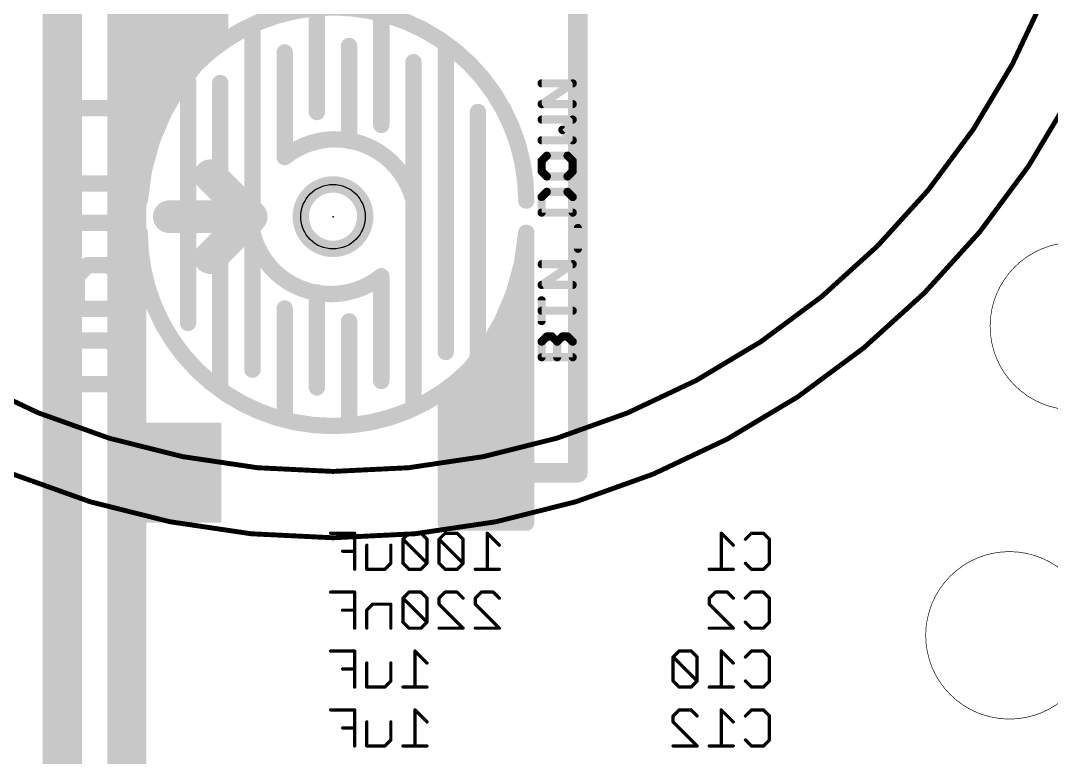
# Model space of a CAD drawing. Extents: x -7 to 74, y -4 to 123.
# Drawn here: x 7.35 to 23.35, y 20.51 to 31.94 of the extents above; entities that cross this region are included whole.
import ezdxf

# ---------------------------------------------------------------- set-up
doc = ezdxf.new("R2010")
doc.units = 0
for name, color, linetype in [('1', 14, 'CONTINUOUS'), ('16', 5, 'CONTINUOUS'), ('20', 178, 'CONTINUOUS'), ('22', 250, 'CONTINUOUS'), ('23', 178, 'CONTINUOUS'), ('25', 250, 'CONTINUOUS'), ('51', 214, 'CONTINUOUS')]:
    doc.layers.add(name, color=color, linetype=linetype)

# ---------------------------------------------------------------- blocks, each defined once
blk = doc.blocks.new('RECT')
blk.add_solid([(-0.5, -0.5), (0.5, -0.5), (-0.5, 0.5), (0.5, 0.5)])

msp = doc.modelspace()

# ---------------------------------------------------------------- linework, layer by layer
at = {"layer": '1'}
for points, const_width in [([(16, 24.925), (16, 51)], 0.3048), ([(9.2, 29.15), (9.2, 33.65)], 0.254), ([(9.406, 33.65), (9.406, 30.1194)], 0.254), ([(9.66, 33.65), (9.66, 30.6674)], 0.254), ([(9.914, 33.65), (9.914, 31.0611)], 0.254), ([(10.168, 33.65), (10.168, 31.3711)], 0.254), ([(10.422, 33.65), (10.422, 31.6223)], 0.254), ([(10.45, 33.65), (10.45, 31.65)], 0.254), ([(11.95, 30.525), (11.95, 32.05)], 0.254), ([(12.95, 30.325), (12.95, 31.95)], 0.254), ([(10.95, 31.775), (10.95, 28.65)], 0.254), ([(10.45, 31.65), (10.1104, 31.3141)], 0.254), ([(11.45, 29.825), (11.45, 31.45)], 0.254), ([(12.45, 30.075), (12.45, 31.55)], 0.254), ([(13.95, 31.475), (13.95, 26.8)], 0.254), ([(10.1104, 31.3141), (9.8175, 30.9367)], 0.254), ([(13.45, 31.3), (13.45, 29.15)], 0.254), ([(9.8175, 30.9367), (9.5764, 30.5243)], 0.254), ([(9.95, 31), (9.95, 27.25)], 0.254), ([(10.45, 30.975), (10.45, 26.3)], 0.254), ([(9.5764, 30.5243), (9.3911, 30.084)], 0.254), ([(14.45, 30.525), (14.45, 26.75)], 0.254), ([(9.3911, 30.084), (9.265, 29.6233)], 0.254), ([(9.265, 29.6233), (9.2, 29.15)], 0.254), ([(13.45, 29.15), (13.45, 26.025)], 0.254), ([(10.95, 28.65), (10.95, 26.525)], 0.254), ([(15.135, 28.1767), (15.2, 28.65)], 0.254), ([(15.2, 28.65), (15.2, 24.15)], 0.254), ([(15.0089, 27.716), (15.135, 28.1767)], 0.254), ([(12.95, 27.975), (12.95, 26.35)], 0.254), ([(11.95, 27.725), (11.95, 26.25)], 0.254), ([(14.8236, 27.2757), (15.0089, 27.716)], 0.254), ([(14.994, 27.6806), (14.994, 24.15)], 0.254), ([(11.45, 27.475), (11.45, 25.85)], 0.254), ([(12.45, 27.275), (12.45, 25.75)], 0.254), ([(14.5825, 26.8633), (14.8236, 27.2757)], 0.254), ([(14.74, 27.1326), (14.74, 24.15)], 0.254), ([(14.2896, 26.4859), (14.5825, 26.8633)], 0.254), ([(14.486, 26.7389), (14.486, 24.15)], 0.254), ([(13.95, 26.15), (14.2896, 26.4859)], 0.254), ([(14.232, 26.4289), (14.232, 24.15)], 0.254), ([(13.95, 24.15), (13.95, 26.15)], 0.254), ([(13.978, 26.1777), (13.978, 24.15)], 0.254), ([(14.565, 24.925), (16, 24.925)], 0.3048), ([(15.2, 24.15), (13.95, 24.15)], 0.254)]:
    msp.add_lwpolyline(points, dxfattribs=dict(at, const_width=const_width))
for points, const_width in [([(15.2, 29.15, 1), (9.2, 29.15)], 0.254), ([(13.0135, 31.95, 1), (12.8865, 31.95)], 0.127), ([(11.0135, 31.775, 1), (10.8865, 31.775)], 0.127), ([(10.3585, 31.6223, 1), (10.4855, 31.6223)], 0.127), ([(10.3865, 31.65, 1), (10.5135, 31.65)], 0.127), ([(10.4947, 31.6049, 1), (10.4053, 31.6951)], 0.127), ([(11.5135, 31.45, 1), (11.3865, 31.45)], 0.127), ([(12.5135, 31.55, 1), (12.3865, 31.55)], 0.127), ([(14.0135, 31.475, 1), (13.8865, 31.475)], 0.127), ([(10.0657, 31.3592, 1), (10.155, 31.2689)], 0.127), ([(10.1605, 31.2751, 1), (10.0602, 31.353)], 0.127), ([(10.1045, 31.3711, 1), (10.2315, 31.3711)], 0.127), ([(13.5135, 31.3, 1), (13.3865, 31.3)], 0.127), ([(9.8723, 30.9046, 1), (9.7627, 30.9688)], 0.127), ([(9.8505, 31.0611, 1), (9.9775, 31.0611)], 0.127), ([(10.0135, 31, 1), (9.8865, 31)], 0.127), ([(10.5135, 30.975, 1), (10.3865, 30.975)], 0.127), ([(9.7673, 30.9756, 1), (9.8676, 30.8978)], 0.127), ([(9.5965, 30.6674, 1), (9.7235, 30.6674)], 0.127), ([(9.5215, 30.5564, 1), (9.6312, 30.4923)], 0.127), ([(9.6349, 30.4997, 1), (9.5178, 30.5489)], 0.127), ([(11.8865, 30.525, 1), (12.0135, 30.525)], 0.127), ([(14.5135, 30.525, 1), (14.3865, 30.525)], 0.127), ([(12.8865, 30.325, 1), (13.0135, 30.325)], 0.127), ([(9.3326, 30.1086, 1), (9.4497, 30.0594)], 0.127), ([(9.4524, 30.0672, 1), (9.3299, 30.1008)], 0.127), ([(9.3425, 30.1194, 1), (9.4695, 30.1194)], 0.127), ([(13.45, 29.15, 0.5486), (11.45, 29.825)], 0.254), ([(12.3865, 30.075, 1), (12.5135, 30.075)], 0.127), ([(11.4102, 29.8745, 1), (11.4898, 29.7755)], 0.127), ([(11.3865, 29.825, 1), (11.5135, 29.825)], 0.127), ([(9.2037, 29.64, 1), (9.3262, 29.6065)], 0.127), ([(9.3279, 29.6146, 1), (9.202, 29.6319)], 0.127), ([(9.1371, 29.1586, 1), (9.2629, 29.1414)], 0.127), ([(9.1365, 29.15, 1), (9.2635, 29.15)], 0.127), ([(9.1365, 29.15, 1), (9.2635, 29.15)], 0.127), ([(13.5135, 29.15, 1), (13.3865, 29.15)], 0.127), ([(13.3865, 29.15, 1), (13.5135, 29.15)], 0.127), ([(13.3883, 29.1348, 1), (13.5117, 29.1652)], 0.127), ([(15.1365, 29.15, 1), (15.2635, 29.15)], 0.127), ([(9.2, 28.65, 1), (15.2, 28.65)], 0.254), ([(9.2635, 28.65, 1), (9.1365, 28.65)], 0.127), ([(11.0135, 28.65, 1), (10.8865, 28.65)], 0.127), ([(10.95, 28.65, 0.5486), (12.95, 27.975)], 0.254), ([(11.0117, 28.6652, 1), (10.8883, 28.6348)], 0.127), ([(10.8865, 28.65, 1), (11.0135, 28.65)], 0.127), ([(15.2635, 28.65, 1), (15.1365, 28.65)], 0.127), ([(15.2635, 28.65, 1), (15.1365, 28.65)], 0.127), ([(15.2629, 28.6414, 1), (15.1371, 28.6586)], 0.127), ([(15.0721, 28.1854, 1), (15.198, 28.1681)], 0.127), ([(15.1963, 28.16, 1), (15.0738, 28.1935)], 0.127), ([(13.0135, 27.975, 1), (12.8865, 27.975)], 0.127), ([(12.9898, 27.9255, 1), (12.9102, 28.0245)], 0.127), ([(12.0135, 27.725, 1), (11.8865, 27.725)], 0.127), ([(15.0674, 27.6914, 1), (14.9503, 27.7406)], 0.127), ([(15.0575, 27.6806, 1), (14.9305, 27.6806)], 0.127), ([(14.9476, 27.7328, 1), (15.0701, 27.6992)], 0.127), ([(11.5135, 27.475, 1), (11.3865, 27.475)], 0.127), ([(12.5135, 27.275, 1), (12.3865, 27.275)], 0.127), ([(14.7651, 27.3003, 1), (14.8822, 27.2511)], 0.127), ([(14.8785, 27.2436, 1), (14.7688, 27.3077)], 0.127), ([(9.8865, 27.25, 1), (10.0135, 27.25)], 0.127), ([(14.8035, 27.1326, 1), (14.6765, 27.1326)], 0.127), ([(14.5277, 26.8954, 1), (14.6373, 26.8312)], 0.127), ([(14.6327, 26.8244, 1), (14.5324, 26.9022)], 0.127), ([(13.8865, 26.8, 1), (14.0135, 26.8)], 0.127), ([(14.3865, 26.75, 1), (14.5135, 26.75)], 0.127), ([(14.5495, 26.7389, 1), (14.4225, 26.7389)], 0.127), ([(10.8865, 26.525, 1), (11.0135, 26.525)], 0.127), ([(14.2395, 26.5249, 1), (14.3398, 26.447)], 0.127), ([(14.3343, 26.4408, 1), (14.245, 26.5311)], 0.127), ([(12.8865, 26.35, 1), (13.0135, 26.35)], 0.127), ([(14.2955, 26.4289, 1), (14.1685, 26.4289)], 0.127), ([(10.3865, 26.3, 1), (10.5135, 26.3)], 0.127), ([(11.8865, 26.25, 1), (12.0135, 26.25)], 0.127), ([(14.0135, 26.15, 1), (13.8865, 26.15)], 0.127), ([(13.9053, 26.1951, 1), (13.9947, 26.1049)], 0.127), ([(14.0415, 26.1777, 1), (13.9145, 26.1777)], 0.127), ([(13.3865, 26.025, 1), (13.5135, 26.025)], 0.127), ([(11.3865, 25.85, 1), (11.5135, 25.85)], 0.127), ([(12.3865, 25.75, 1), (12.5135, 25.75)], 0.127), ([(14.565, 25.0012, 1), (14.565, 24.8488)], 0.1524), ([(15.9238, 24.925, 1), (16.0762, 24.925)], 0.1524), ([(16, 24.8488, 1), (16, 25.0012)], 0.1524), ([(13.95, 24.2135, 1), (13.95, 24.0865)], 0.127), ([(13.8865, 24.15, 1), (14.0135, 24.15)], 0.127), ([(13.9145, 24.15, 1), (14.0415, 24.15)], 0.127), ([(14.1685, 24.15, 1), (14.2955, 24.15)], 0.127), ([(14.4225, 24.15, 1), (14.5495, 24.15)], 0.127), ([(14.6765, 24.15, 1), (14.8035, 24.15)], 0.127), ([(14.9305, 24.15, 1), (15.0575, 24.15)], 0.127), ([(15.1365, 24.15, 1), (15.2635, 24.15)], 0.127), ([(15.2, 24.0865, 1), (15.2, 24.2135)], 0.127)]:
    msp.add_lwpolyline(points, format="xyb", dxfattribs=dict(at, const_width=const_width))
at = {"layer": '16', "const_width": 0.6096}
for points in [[(8, 8.405), (8, 71.05)], [(9, 16), (9, 69)]]:
    msp.add_lwpolyline(points, dxfattribs=at)
at = {"layer": '20'}
for points, const_width in [([(12.2, 28.4, 1), (12.2, 29.4, 1), (12.2, 28.4)], 0.254), ([(23.7, 25.9, 1), (23.7, 28.5, 1), (23.7, 25.9)], 0.01), ([(22.7, 21.1, 1), (22.7, 23.7, 1), (22.7, 21.1)], 0.01)]:
    msp.add_lwpolyline(points, format="xyb", dxfattribs=dict(at, const_width=const_width))
msp.add_circle((12.2, 28.9), 0.5, dxfattribs=at)
at = {"layer": '22'}
for points, const_width in [([(7.882, 30.5862), (7.882, 31.2641)], 0.254), ([(8.8989, 30.5862), (7.882, 30.5862)], 0.254), ([(7.882, 29.4168), (7.882, 30.0947)], 0.254), ([(10.295, 29.535), (10.93, 28.9)], 0.508), ([(8.8989, 29.4168), (7.882, 29.4168)], 0.254), ([(9.66, 28.9), (10.93, 28.9)], 0.508), ([(10.295, 28.265), (10.93, 28.9)], 0.508), ([(7.882, 28.6372), (7.882, 28.9762)], 0.254), ([(8.8989, 28.6372), (8.8989, 28.9762)], 0.254), ([(7.882, 28.8067), (8.8989, 28.8067)], 0.254), ([(8.221, 27.8068), (7.882, 28.1457)], 0.254), ([(8.3904, 28.1457), (8.221, 27.9762)], 0.254), ([(8.7294, 28.1457), (8.3904, 28.1457)], 0.254), ([(8.8989, 27.9762), (8.7294, 28.1457)], 0.254), ([(8.221, 27.9762), (8.221, 27.4678)], 0.254), ([(8.8989, 27.4678), (8.8989, 27.9762)], 0.254), ([(7.882, 27.4678), (8.8989, 27.4678)], 0.254), ([(7.882, 26.8068), (8.0515, 26.9763)], 0.254), ([(8.0515, 26.9763), (8.7294, 26.9763)], 0.254), ([(8.7294, 26.9763), (8.8989, 26.8068)], 0.254), ([(7.882, 26.2984), (7.882, 26.8068)], 0.254), ([(8.8989, 26.8068), (8.8989, 26.2984)], 0.254), ([(8.8989, 26.2984), (7.882, 26.2984)], 0.254), ([(12.5359, 23.9855), (12.1631, 23.9855)], 0.0508), ([(12.5359, 23.4262), (12.5359, 23.9855)], 0.0508), ([(13.3789, 23.9855), (13.2857, 23.8923)], 0.0508), ([(13.5653, 23.9855), (13.3789, 23.9855)], 0.0508), ([(13.6585, 23.8923), (13.5653, 23.9855)], 0.0508), ([(13.9402, 23.9855), (13.847, 23.8923)], 0.0508), ([(14.1266, 23.9855), (13.9402, 23.9855)], 0.0508), ([(14.2198, 23.8923), (14.1266, 23.9855)], 0.0508), ([(14.7812, 23.7991), (14.5947, 23.9855)], 0.0508), ([(14.5947, 23.9855), (14.5947, 23.4262)], 0.0508), ([(18.4133, 23.7991), (18.2269, 23.9855)], 0.0508), ([(18.2269, 23.9855), (18.2269, 23.4262)], 0.0508), ([(18.6017, 23.8923), (18.695, 23.9855)], 0.0508), ([(18.695, 23.9855), (18.8814, 23.9855)], 0.0508), ([(18.8814, 23.9855), (18.9746, 23.8923)], 0.0508), ([(13.2857, 23.8923), (13.2857, 23.5194)], 0.0508), ([(13.6585, 23.5194), (13.2857, 23.8923)], 0.0508), ([(13.6585, 23.5194), (13.6585, 23.8923)], 0.0508), ([(13.847, 23.8923), (13.847, 23.5194)], 0.0508), ([(14.2198, 23.5194), (13.847, 23.8923)], 0.0508), ([(14.2198, 23.5194), (14.2198, 23.8923)], 0.0508), ([(18.9746, 23.8923), (18.9746, 23.5194)], 0.0508), ([(12.5359, 23.7058), (12.3495, 23.7058)], 0.0508), ([(12.7244, 23.4262), (12.7244, 23.7991)], 0.0508), ([(13.0972, 23.7991), (13.0972, 23.5194)], 0.0508), ([(13.0972, 23.5194), (13.004, 23.4262)], 0.0508), ([(13.2857, 23.5194), (13.3789, 23.4262)], 0.0508), ([(13.5653, 23.4262), (13.6585, 23.5194)], 0.0508), ([(13.847, 23.5194), (13.9402, 23.4262)], 0.0508), ([(14.1266, 23.4262), (14.2198, 23.5194)], 0.0508), ([(18.695, 23.4262), (18.6017, 23.5194)], 0.0508), ([(18.9746, 23.5194), (18.8814, 23.4262)], 0.0508), ([(13.004, 23.4262), (12.7244, 23.4262)], 0.0508), ([(13.3789, 23.4262), (13.5653, 23.4262)], 0.0508), ([(13.9402, 23.4262), (14.1266, 23.4262)], 0.0508), ([(14.7812, 23.4262), (14.4083, 23.4262)], 0.0508), ([(18.4133, 23.4262), (18.0404, 23.4262)], 0.0508), ([(18.8814, 23.4262), (18.695, 23.4262)], 0.0508), ([(12.5359, 23.0711), (12.1631, 23.0711)], 0.0508), ([(12.5359, 22.5118), (12.5359, 23.0711)], 0.0508), ([(13.3789, 23.0711), (13.2857, 22.9779)], 0.0508), ([(13.5653, 23.0711), (13.3789, 23.0711)], 0.0508), ([(13.6585, 22.9779), (13.5653, 23.0711)], 0.0508), ([(13.847, 22.9779), (13.9402, 23.0711)], 0.0508), ([(13.9402, 23.0711), (14.1266, 23.0711)], 0.0508), ([(14.1266, 23.0711), (14.2198, 22.9779)], 0.0508), ([(14.4083, 22.9779), (14.5015, 23.0711)], 0.0508), ([(14.5015, 23.0711), (14.6879, 23.0711)], 0.0508), ([(14.6879, 23.0711), (14.7812, 22.9779)], 0.0508), ([(18.0404, 22.9779), (18.1337, 23.0711)], 0.0508), ([(18.1337, 23.0711), (18.3201, 23.0711)], 0.0508), ([(18.3201, 23.0711), (18.4133, 22.9779)], 0.0508), ([(18.6017, 22.9779), (18.695, 23.0711)], 0.0508), ([(18.695, 23.0711), (18.8814, 23.0711)], 0.0508), ([(18.8814, 23.0711), (18.9746, 22.9779)], 0.0508), ([(12.8176, 22.8847), (12.7244, 22.7914)], 0.0508), ([(13.0972, 22.8847), (12.8176, 22.8847)], 0.0508), ([(13.0972, 22.5118), (13.0972, 22.8847)], 0.0508), ([(13.2857, 22.9779), (13.2857, 22.605)], 0.0508), ([(13.6585, 22.605), (13.2857, 22.9779)], 0.0508), ([(13.6585, 22.605), (13.6585, 22.9779)], 0.0508), ([(13.847, 22.8847), (13.847, 22.9779)], 0.0508), ([(14.2198, 22.5118), (13.847, 22.8847)], 0.0508), ([(14.4083, 22.8847), (14.4083, 22.9779)], 0.0508), ([(14.7812, 22.5118), (14.4083, 22.8847)], 0.0508), ([(18.0404, 22.8847), (18.0404, 22.9779)], 0.0508), ([(18.4133, 22.5118), (18.0404, 22.8847)], 0.0508), ([(18.9746, 22.9779), (18.9746, 22.605)], 0.0508), ([(12.5359, 22.7914), (12.3495, 22.7914)], 0.0508), ([(12.7244, 22.7914), (12.7244, 22.5118)], 0.0508), ([(13.2857, 22.605), (13.3789, 22.5118)], 0.0508), ([(13.5653, 22.5118), (13.6585, 22.605)], 0.0508), ([(18.695, 22.5118), (18.6017, 22.605)], 0.0508), ([(18.9746, 22.605), (18.8814, 22.5118)], 0.0508), ([(13.3789, 22.5118), (13.5653, 22.5118)], 0.0508), ([(13.847, 22.5118), (14.2198, 22.5118)], 0.0508), ([(14.4083, 22.5118), (14.7812, 22.5118)], 0.0508), ([(18.0404, 22.5118), (18.4133, 22.5118)], 0.0508), ([(18.8814, 22.5118), (18.695, 22.5118)], 0.0508), ([(12.5359, 22.1567), (12.1631, 22.1567)], 0.0508), ([(12.5359, 21.5974), (12.5359, 22.1567)], 0.0508), ([(13.6585, 21.9703), (13.4721, 22.1567)], 0.0508), ([(13.4721, 22.1567), (13.4721, 21.5974)], 0.0508), ([(17.5723, 22.1567), (17.4791, 22.0635)], 0.0508), ([(17.4791, 22.0635), (17.4791, 21.6906)], 0.0508), ([(17.852, 21.6906), (17.4791, 22.0635)], 0.0508), ([(17.7588, 22.1567), (17.5723, 22.1567)], 0.0508), ([(17.852, 22.0635), (17.7588, 22.1567)], 0.0508), ([(17.852, 21.6906), (17.852, 22.0635)], 0.0508), ([(18.4133, 21.9703), (18.2269, 22.1567)], 0.0508), ([(18.2269, 22.1567), (18.2269, 21.5974)], 0.0508), ([(18.6017, 22.0635), (18.695, 22.1567)], 0.0508), ([(18.695, 22.1567), (18.8814, 22.1567)], 0.0508), ([(18.8814, 22.1567), (18.9746, 22.0635)], 0.0508), ([(18.9746, 22.0635), (18.9746, 21.6906)], 0.0508), ([(12.7244, 21.5974), (12.7244, 21.9703)], 0.0508), ([(13.0972, 21.9703), (13.0972, 21.6906)], 0.0508), ([(12.5359, 21.877), (12.3495, 21.877)], 0.0508), ([(13.004, 21.5974), (12.7244, 21.5974)], 0.0508), ([(13.0972, 21.6906), (13.004, 21.5974)], 0.0508), ([(13.6585, 21.5974), (13.2857, 21.5974)], 0.0508), ([(17.4791, 21.6906), (17.5723, 21.5974)], 0.0508), ([(17.5723, 21.5974), (17.7588, 21.5974)], 0.0508), ([(17.7588, 21.5974), (17.852, 21.6906)], 0.0508), ([(18.4133, 21.5974), (18.0404, 21.5974)], 0.0508), ([(18.695, 21.5974), (18.6017, 21.6906)], 0.0508), ([(18.8814, 21.5974), (18.695, 21.5974)], 0.0508), ([(18.9746, 21.6906), (18.8814, 21.5974)], 0.0508), ([(12.5359, 21.2423), (12.1631, 21.2423)], 0.0508), ([(12.5359, 20.683), (12.5359, 21.2423)], 0.0508), ([(13.6585, 21.0558), (13.4721, 21.2423)], 0.0508), ([(13.4721, 21.2423), (13.4721, 20.683)], 0.0508), ([(17.4791, 21.1491), (17.5723, 21.2423)], 0.0508), ([(17.4791, 21.0558), (17.4791, 21.1491)], 0.0508), ([(17.5723, 21.2423), (17.7588, 21.2423)], 0.0508), ([(17.7588, 21.2423), (17.852, 21.1491)], 0.0508), ([(18.4133, 21.0558), (18.2269, 21.2423)], 0.0508), ([(18.2269, 21.2423), (18.2269, 20.683)], 0.0508), ([(18.6017, 21.1491), (18.695, 21.2423)], 0.0508), ([(18.695, 21.2423), (18.8814, 21.2423)], 0.0508), ([(18.8814, 21.2423), (18.9746, 21.1491)], 0.0508), ([(18.9746, 21.1491), (18.9746, 20.7762)], 0.0508), ([(12.5359, 20.9626), (12.3495, 20.9626)], 0.0508), ([(12.7244, 20.683), (12.7244, 21.0558)], 0.0508), ([(13.0972, 21.0558), (13.0972, 20.7762)], 0.0508), ([(17.852, 20.683), (17.4791, 21.0558)], 0.0508), ([(13.0972, 20.7762), (13.004, 20.683)], 0.0508), ([(18.695, 20.683), (18.6017, 20.7762)], 0.0508), ([(18.9746, 20.7762), (18.8814, 20.683)], 0.0508), ([(13.004, 20.683), (12.7244, 20.683)], 0.0508), ([(13.6585, 20.683), (13.2857, 20.683)], 0.0508), ([(17.4791, 20.683), (17.852, 20.683)], 0.0508), ([(18.4133, 20.683), (18.0404, 20.683)], 0.0508), ([(18.8814, 20.683), (18.695, 20.683)], 0.0508)]:
    msp.add_lwpolyline(points, dxfattribs=dict(at, const_width=const_width))
for points, const_width in [([(7.9455, 31.2641, 1), (7.8185, 31.2641)], 0.127), ([(7.882, 30.6497, 1), (7.882, 30.5227)], 0.127), ([(7.8185, 30.5862, 1), (7.9455, 30.5862)], 0.127), ([(8.8989, 30.5227, 1), (8.8989, 30.6497)], 0.127), ([(7.9455, 30.0947, 1), (7.8185, 30.0947)], 0.127), ([(10.3848, 29.6248, 1), (10.2052, 29.4452)], 0.254), ([(7.882, 29.4803, 1), (7.882, 29.3533)], 0.127), ([(7.8185, 29.4168, 1), (7.9455, 29.4168)], 0.127), ([(8.8989, 29.3533, 1), (8.8989, 29.4803)], 0.127), ([(9.66, 29.027, 1), (9.66, 28.773)], 0.254), ([(11.0198, 28.8102, 1), (10.8402, 28.9898)], 0.254), ([(10.93, 28.773, 1), (10.93, 29.027)], 0.254), ([(7.9455, 28.9762, 1), (7.8185, 28.9762)], 0.127), ([(8.9624, 28.9762, 1), (8.8354, 28.9762)], 0.127), ([(10.8402, 28.8102, 1), (11.0198, 28.9898)], 0.254), ([(7.882, 28.8702, 1), (7.882, 28.7432)], 0.127), ([(8.8989, 28.7432, 1), (8.8989, 28.8702)], 0.127), ([(7.8185, 28.6372, 1), (7.9455, 28.6372)], 0.127), ([(8.8354, 28.6372, 1), (8.9624, 28.6372)], 0.127), ([(10.2052, 28.3548, 1), (10.3848, 28.1752)], 0.254), ([(7.9269, 28.1906, 1), (7.8371, 28.1008)], 0.127), ([(8.3904, 28.2092, 1), (8.3904, 28.0822)], 0.127), ([(8.4353, 28.1008, 1), (8.3455, 28.1906)], 0.127), ([(8.7743, 28.1906, 1), (8.6845, 28.1008)], 0.127), ([(8.7294, 28.0822, 1), (8.7294, 28.2092)], 0.127), ([(8.2845, 27.9762, 1), (8.1575, 27.9762)], 0.127), ([(8.1761, 28.0211, 1), (8.2659, 27.9313)], 0.127), ([(8.9624, 27.9762, 1), (8.8354, 27.9762)], 0.127), ([(8.854, 27.9313, 1), (8.9438, 28.0211)], 0.127), ([(8.1761, 27.7619, 1), (8.2659, 27.8517)], 0.127), ([(7.882, 27.5313, 1), (7.882, 27.4043)], 0.127), ([(8.1575, 27.4678, 1), (8.2845, 27.4678)], 0.127), ([(8.8354, 27.4678, 1), (8.9624, 27.4678)], 0.127), ([(8.8989, 27.4043, 1), (8.8989, 27.5313)], 0.127), ([(8.0515, 27.0398, 1), (8.0515, 26.9128)], 0.127), ([(8.0964, 26.9314, 1), (8.0066, 27.0212)], 0.127), ([(8.7743, 27.0212, 1), (8.6845, 26.9314)], 0.127), ([(8.7294, 26.9128, 1), (8.7294, 27.0398)], 0.127), ([(7.9455, 26.8068, 1), (7.8185, 26.8068)], 0.127), ([(7.8371, 26.8517, 1), (7.9269, 26.7619)], 0.127), ([(8.9624, 26.8068, 1), (8.8354, 26.8068)], 0.127), ([(8.854, 26.7619, 1), (8.9438, 26.8517)], 0.127), ([(7.882, 26.3619, 1), (7.882, 26.2349)], 0.127), ([(8.8989, 26.2349, 1), (8.8989, 26.3619)], 0.127), ([(7.8185, 26.2984, 1), (7.9455, 26.2984)], 0.127), ([(8.8354, 26.2984, 1), (8.9624, 26.2984)], 0.127), ([(12.1631, 23.9982, 1), (12.1631, 23.9728)], 0.0254), ([(12.5486, 23.9855, 1), (12.5232, 23.9855)], 0.0254), ([(12.5359, 23.9728, 1), (12.5359, 23.9982)], 0.0254), ([(13.3789, 23.9982, 1), (13.3789, 23.9728)], 0.0254), ([(13.3879, 23.9765, 1), (13.3699, 23.9945)], 0.0254), ([(13.5743, 23.9945, 1), (13.5563, 23.9765)], 0.0254), ([(13.5653, 23.9728, 1), (13.5653, 23.9982)], 0.0254), ([(13.9402, 23.9982, 1), (13.9402, 23.9728)], 0.0254), ([(13.9492, 23.9765, 1), (13.9312, 23.9945)], 0.0254), ([(14.1356, 23.9945, 1), (14.1177, 23.9765)], 0.0254), ([(14.1266, 23.9728, 1), (14.1266, 23.9982)], 0.0254), ([(14.6074, 23.9855, 1), (14.582, 23.9855)], 0.0254), ([(14.6037, 23.9945, 1), (14.5858, 23.9765)], 0.0254), ([(18.2358, 23.9945, 1), (18.2179, 23.9765)], 0.0254), ([(18.2396, 23.9855, 1), (18.2142, 23.9855)], 0.0254), ([(18.695, 23.9982, 1), (18.695, 23.9728)], 0.0254), ([(18.7039, 23.9765, 1), (18.686, 23.9945)], 0.0254), ([(18.8904, 23.9945, 1), (18.8724, 23.9765)], 0.0254), ([(18.8814, 23.9728, 1), (18.8814, 23.9982)], 0.0254), ([(13.2984, 23.8923, 1), (13.273, 23.8923)], 0.0254), ([(13.2947, 23.9012, 1), (13.2767, 23.8833)], 0.0254), ([(13.2767, 23.9012, 1), (13.2947, 23.8833)], 0.0254), ([(13.6712, 23.8923, 1), (13.6458, 23.8923)], 0.0254), ([(13.6496, 23.8833, 1), (13.6675, 23.9012)], 0.0254), ([(13.8597, 23.8923, 1), (13.8343, 23.8923)], 0.0254), ([(13.856, 23.9012, 1), (13.838, 23.8833)], 0.0254), ([(13.838, 23.9012, 1), (13.856, 23.8833)], 0.0254), ([(14.2325, 23.8923, 1), (14.2071, 23.8923)], 0.0254), ([(14.2109, 23.8833, 1), (14.2288, 23.9012)], 0.0254), ([(18.5928, 23.9012, 1), (18.6107, 23.8833)], 0.0254), ([(18.9873, 23.8923, 1), (18.9619, 23.8923)], 0.0254), ([(18.9656, 23.8833, 1), (18.9836, 23.9012)], 0.0254), ([(12.3495, 23.7185, 1), (12.3495, 23.6931)], 0.0254), ([(12.5359, 23.6931, 1), (12.5359, 23.7185)], 0.0254), ([(12.7371, 23.7991, 1), (12.7117, 23.7991)], 0.0254), ([(13.1099, 23.7991, 1), (13.0845, 23.7991)], 0.0254), ([(14.7722, 23.7901, 1), (14.7901, 23.808)], 0.0254), ([(18.4043, 23.7901, 1), (18.4223, 23.808)], 0.0254), ([(13.0845, 23.5194, 1), (13.1099, 23.5194)], 0.0254), ([(13.1062, 23.5104, 1), (13.0882, 23.5284)], 0.0254), ([(13.2947, 23.5284, 1), (13.2767, 23.5104)], 0.0254), ([(13.273, 23.5194, 1), (13.2984, 23.5194)], 0.0254), ([(13.6458, 23.5194, 1), (13.6712, 23.5194)], 0.0254), ([(13.6675, 23.5104, 1), (13.6496, 23.5284)], 0.0254), ([(13.6496, 23.5104, 1), (13.6675, 23.5284)], 0.0254), ([(13.856, 23.5284, 1), (13.838, 23.5104)], 0.0254), ([(13.8343, 23.5194, 1), (13.8597, 23.5194)], 0.0254), ([(14.2071, 23.5194, 1), (14.2325, 23.5194)], 0.0254), ([(14.2288, 23.5104, 1), (14.2109, 23.5284)], 0.0254), ([(14.2109, 23.5104, 1), (14.2288, 23.5284)], 0.0254), ([(18.6107, 23.5284, 1), (18.5928, 23.5104)], 0.0254), ([(18.9619, 23.5194, 1), (18.9873, 23.5194)], 0.0254), ([(18.9836, 23.5104, 1), (18.9656, 23.5284)], 0.0254), ([(12.5232, 23.4262, 1), (12.5486, 23.4262)], 0.0254), ([(12.7244, 23.4389, 1), (12.7244, 23.4135)], 0.0254), ([(12.7117, 23.4262, 1), (12.7371, 23.4262)], 0.0254), ([(12.995, 23.4352, 1), (13.013, 23.4172)], 0.0254), ([(13.004, 23.4135, 1), (13.004, 23.4389)], 0.0254), ([(13.3789, 23.4389, 1), (13.3789, 23.4135)], 0.0254), ([(13.3699, 23.4172, 1), (13.3879, 23.4352)], 0.0254), ([(13.5563, 23.4352, 1), (13.5743, 23.4172)], 0.0254), ([(13.5653, 23.4135, 1), (13.5653, 23.4389)], 0.0254), ([(13.9402, 23.4389, 1), (13.9402, 23.4135)], 0.0254), ([(13.9312, 23.4172, 1), (13.9492, 23.4352)], 0.0254), ([(14.1177, 23.4352, 1), (14.1356, 23.4172)], 0.0254), ([(14.1266, 23.4135, 1), (14.1266, 23.4389)], 0.0254), ([(14.4083, 23.4389, 1), (14.4083, 23.4135)], 0.0254), ([(14.582, 23.4262, 1), (14.6074, 23.4262)], 0.0254), ([(14.7812, 23.4135, 1), (14.7812, 23.4389)], 0.0254), ([(18.0404, 23.4389, 1), (18.0404, 23.4135)], 0.0254), ([(18.2142, 23.4262, 1), (18.2396, 23.4262)], 0.0254), ([(18.4133, 23.4135, 1), (18.4133, 23.4389)], 0.0254), ([(18.695, 23.4389, 1), (18.695, 23.4135)], 0.0254), ([(18.686, 23.4172, 1), (18.7039, 23.4352)], 0.0254), ([(18.8724, 23.4352, 1), (18.8904, 23.4172)], 0.0254), ([(18.8814, 23.4135, 1), (18.8814, 23.4389)], 0.0254), ([(12.1631, 23.0838, 1), (12.1631, 23.0584)], 0.0254), ([(12.5486, 23.0711, 1), (12.5232, 23.0711)], 0.0254), ([(12.5359, 23.0584, 1), (12.5359, 23.0838)], 0.0254), ([(13.3789, 23.0838, 1), (13.3789, 23.0584)], 0.0254), ([(13.3879, 23.0621, 1), (13.3699, 23.0801)], 0.0254), ([(13.5743, 23.0801, 1), (13.5563, 23.0621)], 0.0254), ([(13.5653, 23.0584, 1), (13.5653, 23.0838)], 0.0254), ([(13.9402, 23.0838, 1), (13.9402, 23.0584)], 0.0254), ([(13.9492, 23.0621, 1), (13.9312, 23.0801)], 0.0254), ([(14.1356, 23.0801, 1), (14.1177, 23.0621)], 0.0254), ([(14.1266, 23.0584, 1), (14.1266, 23.0838)], 0.0254), ([(14.5015, 23.0838, 1), (14.5015, 23.0584)], 0.0254), ([(14.5105, 23.0621, 1), (14.4925, 23.0801)], 0.0254), ([(14.6969, 23.0801, 1), (14.679, 23.0621)], 0.0254), ([(14.6879, 23.0584, 1), (14.6879, 23.0838)], 0.0254), ([(18.1337, 23.0838, 1), (18.1337, 23.0584)], 0.0254), ([(18.1426, 23.0621, 1), (18.1247, 23.0801)], 0.0254), ([(18.3291, 23.0801, 1), (18.3111, 23.0621)], 0.0254), ([(18.3201, 23.0584, 1), (18.3201, 23.0838)], 0.0254), ([(18.695, 23.0838, 1), (18.695, 23.0584)], 0.0254), ([(18.7039, 23.0621, 1), (18.686, 23.0801)], 0.0254), ([(18.8904, 23.0801, 1), (18.8724, 23.0621)], 0.0254), ([(18.8814, 23.0584, 1), (18.8814, 23.0838)], 0.0254), ([(12.8176, 22.8973, 1), (12.8176, 22.872)], 0.0254), ([(12.8266, 22.8757, 1), (12.8086, 22.8936)], 0.0254), ([(13.1099, 22.8847, 1), (13.0845, 22.8847)], 0.0254), ([(13.0972, 22.872, 1), (13.0972, 22.8973)], 0.0254), ([(13.2984, 22.9779, 1), (13.273, 22.9779)], 0.0254), ([(13.2947, 22.9868, 1), (13.2767, 22.9689)], 0.0254), ([(13.2767, 22.9868, 1), (13.2947, 22.9689)], 0.0254), ([(13.6712, 22.9779, 1), (13.6458, 22.9779)], 0.0254), ([(13.6496, 22.9689, 1), (13.6675, 22.9868)], 0.0254), ([(13.8597, 22.9779, 1), (13.8343, 22.9779)], 0.0254), ([(13.838, 22.9868, 1), (13.856, 22.9689)], 0.0254), ([(13.856, 22.8936, 1), (13.838, 22.8757)], 0.0254), ([(13.8343, 22.8847, 1), (13.8597, 22.8847)], 0.0254), ([(14.2109, 22.9689, 1), (14.2288, 22.9868)], 0.0254), ([(14.421, 22.9779, 1), (14.3956, 22.9779)], 0.0254), ([(14.3993, 22.9868, 1), (14.4173, 22.9689)], 0.0254), ([(14.4173, 22.8936, 1), (14.3993, 22.8757)], 0.0254), ([(14.3956, 22.8847, 1), (14.421, 22.8847)], 0.0254), ([(14.7722, 22.9689, 1), (14.7901, 22.9868)], 0.0254), ([(18.0531, 22.9779, 1), (18.0277, 22.9779)], 0.0254), ([(18.0277, 22.8847, 1), (18.0531, 22.8847)], 0.0254), ([(18.0315, 22.9868, 1), (18.0494, 22.9689)], 0.0254), ([(18.0494, 22.8936, 1), (18.0315, 22.8757)], 0.0254), ([(18.4043, 22.9689, 1), (18.4223, 22.9868)], 0.0254), ([(18.5928, 22.9868, 1), (18.6107, 22.9689)], 0.0254), ([(18.9873, 22.9779, 1), (18.9619, 22.9779)], 0.0254), ([(18.9656, 22.9689, 1), (18.9836, 22.9868)], 0.0254), ([(12.3495, 22.8041, 1), (12.3495, 22.7787)], 0.0254), ([(12.5359, 22.7787, 1), (12.5359, 22.8041)], 0.0254), ([(12.7371, 22.7914, 1), (12.7117, 22.7914)], 0.0254), ([(12.7154, 22.8004, 1), (12.7334, 22.7825)], 0.0254), ([(13.2947, 22.614, 1), (13.2767, 22.596)], 0.0254), ([(13.273, 22.605, 1), (13.2984, 22.605)], 0.0254), ([(13.6458, 22.605, 1), (13.6712, 22.605)], 0.0254), ([(13.6675, 22.596, 1), (13.6496, 22.614)], 0.0254), ([(13.6496, 22.596, 1), (13.6675, 22.614)], 0.0254), ([(18.6107, 22.614, 1), (18.5928, 22.596)], 0.0254), ([(18.9619, 22.605, 1), (18.9873, 22.605)], 0.0254), ([(18.9836, 22.596, 1), (18.9656, 22.614)], 0.0254), ([(12.5232, 22.5118, 1), (12.5486, 22.5118)], 0.0254), ([(12.7117, 22.5118, 1), (12.7371, 22.5118)], 0.0254), ([(13.0845, 22.5118, 1), (13.1099, 22.5118)], 0.0254), ([(13.3789, 22.5245, 1), (13.3789, 22.4991)], 0.0254), ([(13.3699, 22.5028, 1), (13.3879, 22.5208)], 0.0254), ([(13.5563, 22.5208, 1), (13.5743, 22.5028)], 0.0254), ([(13.5653, 22.4991, 1), (13.5653, 22.5245)], 0.0254), ([(13.847, 22.5245, 1), (13.847, 22.4991)], 0.0254), ([(14.2109, 22.5028, 1), (14.2288, 22.5208)], 0.0254), ([(14.2198, 22.4991, 1), (14.2198, 22.5245)], 0.0254), ([(14.4083, 22.5245, 1), (14.4083, 22.4991)], 0.0254), ([(14.7722, 22.5028, 1), (14.7901, 22.5208)], 0.0254), ([(14.7812, 22.4991, 1), (14.7812, 22.5245)], 0.0254), ([(18.0404, 22.5245, 1), (18.0404, 22.4991)], 0.0254), ([(18.4043, 22.5028, 1), (18.4223, 22.5208)], 0.0254), ([(18.4133, 22.4991, 1), (18.4133, 22.5245)], 0.0254), ([(18.695, 22.5245, 1), (18.695, 22.4991)], 0.0254), ([(18.686, 22.5028, 1), (18.7039, 22.5208)], 0.0254), ([(18.8724, 22.5208, 1), (18.8904, 22.5028)], 0.0254), ([(18.8814, 22.4991, 1), (18.8814, 22.5245)], 0.0254), ([(12.1631, 22.1694, 1), (12.1631, 22.144)], 0.0254), ([(12.5486, 22.1567, 1), (12.5232, 22.1567)], 0.0254), ([(12.5359, 22.144, 1), (12.5359, 22.1694)], 0.0254), ([(13.4811, 22.1657, 1), (13.4631, 22.1477)], 0.0254), ([(13.4848, 22.1567, 1), (13.4594, 22.1567)], 0.0254), ([(17.4918, 22.0635, 1), (17.4664, 22.0635)], 0.0254), ([(17.4881, 22.0724, 1), (17.4702, 22.0545)], 0.0254), ([(17.4702, 22.0724, 1), (17.4881, 22.0545)], 0.0254), ([(17.5723, 22.1694, 1), (17.5723, 22.144)], 0.0254), ([(17.5813, 22.1477, 1), (17.5634, 22.1657)], 0.0254), ([(17.7677, 22.1657, 1), (17.7498, 22.1477)], 0.0254), ([(17.7588, 22.144, 1), (17.7588, 22.1694)], 0.0254), ([(17.8647, 22.0635, 1), (17.8393, 22.0635)], 0.0254), ([(17.843, 22.0545, 1), (17.861, 22.0724)], 0.0254), ([(18.2358, 22.1657, 1), (18.2179, 22.1477)], 0.0254), ([(18.2396, 22.1567, 1), (18.2142, 22.1567)], 0.0254), ([(18.5928, 22.0724, 1), (18.6107, 22.0545)], 0.0254), ([(18.695, 22.1694, 1), (18.695, 22.144)], 0.0254), ([(18.7039, 22.1477, 1), (18.686, 22.1657)], 0.0254), ([(18.8904, 22.1657, 1), (18.8724, 22.1477)], 0.0254), ([(18.8814, 22.144, 1), (18.8814, 22.1694)], 0.0254), ([(18.9873, 22.0635, 1), (18.9619, 22.0635)], 0.0254), ([(18.9656, 22.0545, 1), (18.9836, 22.0724)], 0.0254), ([(12.7371, 21.9703, 1), (12.7117, 21.9703)], 0.0254), ([(13.1099, 21.9703, 1), (13.0845, 21.9703)], 0.0254), ([(13.6496, 21.9613, 1), (13.6675, 21.9792)], 0.0254), ([(18.4043, 21.9613, 1), (18.4223, 21.9792)], 0.0254), ([(12.3495, 21.8897, 1), (12.3495, 21.8643)], 0.0254), ([(12.5359, 21.8643, 1), (12.5359, 21.8897)], 0.0254), ([(12.5232, 21.5974, 1), (12.5486, 21.5974)], 0.0254), ([(12.7244, 21.6101, 1), (12.7244, 21.5847)], 0.0254), ([(12.7117, 21.5974, 1), (12.7371, 21.5974)], 0.0254), ([(12.995, 21.6064, 1), (13.013, 21.5884)], 0.0254), ([(13.004, 21.5847, 1), (13.004, 21.6101)], 0.0254), ([(13.0845, 21.6906, 1), (13.1099, 21.6906)], 0.0254), ([(13.1062, 21.6816, 1), (13.0882, 21.6996)], 0.0254), ([(13.2857, 21.6101, 1), (13.2857, 21.5847)], 0.0254), ([(13.4594, 21.5974, 1), (13.4848, 21.5974)], 0.0254), ([(13.6585, 21.5847, 1), (13.6585, 21.6101)], 0.0254), ([(17.4664, 21.6906, 1), (17.4918, 21.6906)], 0.0254), ([(17.4881, 21.6996, 1), (17.4702, 21.6816)], 0.0254), ([(17.5723, 21.6101, 1), (17.5723, 21.5847)], 0.0254), ([(17.5634, 21.5884, 1), (17.5813, 21.6064)], 0.0254), ([(17.7498, 21.6064, 1), (17.7677, 21.5884)], 0.0254), ([(17.7588, 21.5847, 1), (17.7588, 21.6101)], 0.0254), ([(17.8393, 21.6906, 1), (17.8647, 21.6906)], 0.0254), ([(17.861, 21.6816, 1), (17.843, 21.6996)], 0.0254), ([(17.843, 21.6816, 1), (17.861, 21.6996)], 0.0254), ([(18.0404, 21.6101, 1), (18.0404, 21.5847)], 0.0254), ([(18.2142, 21.5974, 1), (18.2396, 21.5974)], 0.0254), ([(18.4133, 21.5847, 1), (18.4133, 21.6101)], 0.0254), ([(18.6107, 21.6996, 1), (18.5928, 21.6816)], 0.0254), ([(18.695, 21.6101, 1), (18.695, 21.5847)], 0.0254), ([(18.686, 21.5884, 1), (18.7039, 21.6064)], 0.0254), ([(18.8724, 21.6064, 1), (18.8904, 21.5884)], 0.0254), ([(18.8814, 21.5847, 1), (18.8814, 21.6101)], 0.0254), ([(18.9619, 21.6906, 1), (18.9873, 21.6906)], 0.0254), ([(18.9836, 21.6816, 1), (18.9656, 21.6996)], 0.0254), ([(12.1631, 21.255, 1), (12.1631, 21.2296)], 0.0254), ([(12.5486, 21.2423, 1), (12.5232, 21.2423)], 0.0254), ([(12.5359, 21.2296, 1), (12.5359, 21.255)], 0.0254), ([(13.4811, 21.2513, 1), (13.4631, 21.2333)], 0.0254), ([(13.4848, 21.2423, 1), (13.4594, 21.2423)], 0.0254), ([(17.4918, 21.1491, 1), (17.4664, 21.1491)], 0.0254), ([(17.4702, 21.158, 1), (17.4881, 21.1401)], 0.0254), ([(17.5723, 21.255, 1), (17.5723, 21.2296)], 0.0254), ([(17.5813, 21.2333, 1), (17.5634, 21.2513)], 0.0254), ([(17.7677, 21.2513, 1), (17.7498, 21.2333)], 0.0254), ([(17.7588, 21.2296, 1), (17.7588, 21.255)], 0.0254), ([(17.843, 21.1401, 1), (17.861, 21.158)], 0.0254), ([(18.2358, 21.2513, 1), (18.2179, 21.2333)], 0.0254), ([(18.2396, 21.2423, 1), (18.2142, 21.2423)], 0.0254), ([(18.5928, 21.158, 1), (18.6107, 21.1401)], 0.0254), ([(18.695, 21.255, 1), (18.695, 21.2296)], 0.0254), ([(18.7039, 21.2333, 1), (18.686, 21.2513)], 0.0254), ([(18.8904, 21.2513, 1), (18.8724, 21.2333)], 0.0254), ([(18.8814, 21.2296, 1), (18.8814, 21.255)], 0.0254), ([(18.9873, 21.1491, 1), (18.9619, 21.1491)], 0.0254), ([(18.9656, 21.1401, 1), (18.9836, 21.158)], 0.0254), ([(12.3495, 20.9753, 1), (12.3495, 20.9499)], 0.0254), ([(12.5359, 20.9499, 1), (12.5359, 20.9753)], 0.0254), ([(12.7371, 21.0558, 1), (12.7117, 21.0558)], 0.0254), ([(13.1099, 21.0558, 1), (13.0845, 21.0558)], 0.0254), ([(13.6496, 21.0469, 1), (13.6675, 21.0648)], 0.0254), ([(17.4664, 21.0558, 1), (17.4918, 21.0558)], 0.0254), ([(17.4881, 21.0648, 1), (17.4702, 21.0469)], 0.0254), ([(18.4043, 21.0469, 1), (18.4223, 21.0648)], 0.0254), ([(13.1062, 20.7672, 1), (13.0882, 20.7852)], 0.0254), ([(18.6107, 20.7852, 1), (18.5928, 20.7672)], 0.0254), ([(18.9836, 20.7672, 1), (18.9656, 20.7852)], 0.0254), ([(12.5232, 20.683, 1), (12.5486, 20.683)], 0.0254), ([(12.7244, 20.6957, 1), (12.7244, 20.6703)], 0.0254), ([(12.7117, 20.683, 1), (12.7371, 20.683)], 0.0254), ([(12.995, 20.692, 1), (13.013, 20.674)], 0.0254), ([(13.004, 20.6703, 1), (13.004, 20.6957)], 0.0254), ([(13.0845, 20.7762, 1), (13.1099, 20.7762)], 0.0254), ([(13.2857, 20.6957, 1), (13.2857, 20.6703)], 0.0254), ([(13.4594, 20.683, 1), (13.4848, 20.683)], 0.0254), ([(13.6585, 20.6703, 1), (13.6585, 20.6957)], 0.0254), ([(17.4791, 20.6957, 1), (17.4791, 20.6703)], 0.0254), ([(17.843, 20.674, 1), (17.861, 20.692)], 0.0254), ([(17.852, 20.6703, 1), (17.852, 20.6957)], 0.0254), ([(18.0404, 20.6957, 1), (18.0404, 20.6703)], 0.0254), ([(18.2142, 20.683, 1), (18.2396, 20.683)], 0.0254), ([(18.4133, 20.6703, 1), (18.4133, 20.6957)], 0.0254), ([(18.695, 20.6957, 1), (18.695, 20.6703)], 0.0254), ([(18.686, 20.674, 1), (18.7039, 20.692)], 0.0254), ([(18.8724, 20.692, 1), (18.8904, 20.674)], 0.0254), ([(18.8814, 20.6703, 1), (18.8814, 20.6957)], 0.0254), ([(18.9619, 20.7762, 1), (18.9873, 20.7762)], 0.0254)]:
    msp.add_lwpolyline(points, format="xyb", dxfattribs=dict(at, const_width=const_width))
at = {"layer": '23'}
msp.add_point((12.2, 28.9), dxfattribs=at)
at = {"layer": '25', "const_width": 0.0635}
for points in [[(15.4381, 31.0012, 1), (15.4381, 30.9377)], [(15.9387, 30.943, 1), (15.9035, 30.9958)], [(15.9211, 30.9377, 1), (15.9211, 31.0012)], [(15.4381, 30.6792, 1), (15.4381, 30.6157)], [(15.4205, 30.6738, 1), (15.4557, 30.621)], [(15.9211, 30.6157, 1), (15.9211, 30.6792)], [(15.4381, 30.4399, 1), (15.4381, 30.3764)], [(15.9436, 30.3857, 1), (15.8986, 30.4306)], [(15.9211, 30.3764, 1), (15.9211, 30.4399)], [(15.7825, 30.2696, 1), (15.7376, 30.2247)], [(15.7376, 30.2696, 1), (15.7825, 30.2247)], [(15.4381, 30.1179, 1), (15.4381, 30.0544)], [(15.8986, 30.0637, 1), (15.9436, 30.1086)], [(15.9211, 30.0544, 1), (15.9211, 30.1179)], [(15.4698, 29.7663, 1), (15.4063, 29.7663)], [(15.4156, 29.7888, 1), (15.4605, 29.7439)], [(15.5186, 29.8786, 1), (15.5186, 29.8151)], [(15.541, 29.8244, 1), (15.4961, 29.8693)], [(15.8631, 29.8693, 1), (15.8181, 29.8244)], [(15.8406, 29.8151, 1), (15.8406, 29.8786)], [(15.9529, 29.7663, 1), (15.8894, 29.7663)], [(15.8986, 29.7439, 1), (15.9436, 29.7888)], [(15.4605, 29.6278, 1), (15.4156, 29.5828)], [(15.4063, 29.6053, 1), (15.4698, 29.6053)], [(15.8894, 29.6053, 1), (15.9529, 29.6053)], [(15.9436, 29.5828, 1), (15.8986, 29.6278)], [(15.5186, 29.5566, 1), (15.5186, 29.4931)], [(15.4961, 29.5023, 1), (15.541, 29.5473)], [(15.8181, 29.5473, 1), (15.8631, 29.5023)], [(15.8406, 29.4931, 1), (15.8406, 29.5566)], [(15.5186, 29.3172, 1), (15.5186, 29.2537)], [(15.541, 29.263, 1), (15.4961, 29.3079)], [(15.8631, 29.3079, 1), (15.8181, 29.263)], [(15.8406, 29.2537, 1), (15.8406, 29.3172)], [(15.4698, 29.205, 1), (15.4063, 29.205)], [(15.4156, 29.2274, 1), (15.4605, 29.1825)], [(15.9529, 29.205, 1), (15.8894, 29.205)], [(15.8986, 29.1825, 1), (15.9436, 29.2274)], [(15.4381, 28.9952, 1), (15.4381, 28.9317)], [(15.4063, 28.9635, 1), (15.4698, 28.9635)], [(15.8894, 28.9635, 1), (15.9529, 28.9635)], [(15.9211, 28.9317, 1), (15.9211, 28.9952)], [(16.0333, 28.7242, 1), (15.9698, 28.7242)], [(15.9698, 28.4022, 1), (16.0333, 28.4022)], [(15.4381, 28.1946, 1), (15.4381, 28.1311)], [(15.9387, 28.1365, 1), (15.9035, 28.1893)], [(15.9211, 28.1311, 1), (15.9211, 28.1946)], [(15.4381, 27.8726, 1), (15.4381, 27.8091)], [(15.4205, 27.8673, 1), (15.4557, 27.8145)], [(15.9211, 27.8091, 1), (15.9211, 27.8726)], [(15.4698, 27.6016, 1), (15.4063, 27.6016)], [(15.4381, 27.4723, 1), (15.4381, 27.4088)], [(15.9211, 27.4088, 1), (15.9211, 27.4723)], [(15.4063, 27.2796, 1), (15.4698, 27.2796)], [(15.5186, 27.072, 1), (15.5186, 27.0085)], [(15.541, 27.0178, 1), (15.4961, 27.0627)], [(15.6215, 27.0627, 1), (15.5766, 27.0178)], [(15.5991, 27.0085, 1), (15.5991, 27.072)], [(15.7601, 27.072, 1), (15.7601, 27.0085)], [(15.7825, 27.0178, 1), (15.7376, 27.0627)], [(15.8631, 27.0627, 1), (15.8181, 27.0178)], [(15.8406, 27.0085, 1), (15.8406, 27.072)], [(15.4698, 26.9598, 1), (15.4063, 26.9598)], [(15.4156, 26.9822, 1), (15.4605, 26.9373)], [(15.7113, 26.9598, 1), (15.6478, 26.9598)], [(15.6571, 26.9822, 1), (15.702, 26.9373)], [(15.6571, 26.9373, 1), (15.702, 26.9822)], [(15.9529, 26.9598, 1), (15.8894, 26.9598)], [(15.8986, 26.9373, 1), (15.9436, 26.9822)], [(15.4381, 26.75, 1), (15.4381, 26.6865)], [(15.4063, 26.7183, 1), (15.4698, 26.7183)], [(15.6478, 26.7183, 1), (15.7113, 26.7183)], [(15.8894, 26.7183, 1), (15.9529, 26.7183)], [(15.9211, 26.6865, 1), (15.9211, 26.75)]]:
    msp.add_lwpolyline(points, format="xyb", dxfattribs=at)
at = {"layer": '25', "const_width": 0.127}
for points in [[(15.4381, 30.6474), (15.9211, 30.9694)], [(15.9211, 30.9694), (15.4381, 30.9694)], [(15.9211, 30.6474), (15.4381, 30.6474)], [(15.9211, 30.4081), (15.4381, 30.4081)], [(15.7601, 30.2471), (15.9211, 30.4081)], [(15.9211, 30.0861), (15.7601, 30.2471)], [(15.4381, 30.0861), (15.9211, 30.0861)], [(15.5186, 29.8468), (15.4381, 29.7663)], [(15.4381, 29.7663), (15.4381, 29.6053)], [(15.8406, 29.8468), (15.5186, 29.8468)], [(15.9211, 29.7663), (15.8406, 29.8468)], [(15.9211, 29.6053), (15.9211, 29.7663)], [(15.4381, 29.6053), (15.5186, 29.5248)], [(15.8406, 29.5248), (15.9211, 29.6053)], [(15.5186, 29.5248), (15.8406, 29.5248)], [(15.5186, 29.2855), (15.4381, 29.205)], [(15.8406, 29.2855), (15.5186, 29.2855)], [(15.9211, 29.205), (15.8406, 29.2855)], [(15.4381, 29.205), (15.4381, 28.9635)], [(15.9211, 28.9635), (15.9211, 29.205)], [(15.4381, 28.9635), (15.9211, 28.9635)], [(16.0016, 28.4022), (16.0016, 28.7242)], [(15.4381, 27.8409), (15.9211, 28.1629)], [(15.9211, 28.1629), (15.4381, 28.1629)], [(15.9211, 27.8409), (15.4381, 27.8409)], [(15.4381, 27.2796), (15.4381, 27.6016)], [(15.9211, 27.4406), (15.4381, 27.4406)], [(15.4381, 26.9598), (15.5186, 27.0403)], [(15.5186, 27.0403), (15.5991, 27.0403)], [(15.5991, 27.0403), (15.6796, 26.9598)], [(15.6796, 26.9598), (15.7601, 27.0403)], [(15.7601, 27.0403), (15.8406, 27.0403)], [(15.8406, 27.0403), (15.9211, 26.9598)], [(15.4381, 26.7183), (15.4381, 26.9598)], [(15.6796, 26.7183), (15.6796, 26.9598)], [(15.9211, 26.9598), (15.9211, 26.7183)], [(15.9211, 26.7183), (15.4381, 26.7183)]]:
    msp.add_lwpolyline(points, dxfattribs=at)
at = {"layer": '51', "const_width": 0.0762}
for points in [[(12.2, 23.915, 1), (12.2, 49.885, 1), (12.2, 23.915)], [(12.2, 24.945, 1), (12.2, 48.855, 1), (12.2, 24.945)]]:
    msp.add_lwpolyline(points, format="xyb", dxfattribs=at)

# ---------------------------------------------------------------- block references
at = {"layer": '1', "xscale": 1.55, "yscale": 1.3}
for p, rotation in [((9.815, 24.925), 90), ((14.565, 24.925), 270)]:
    msp.add_blockref('RECT', p, dxfattribs=dict(at, rotation=rotation))

doc.saveas('drawing.dxf')
